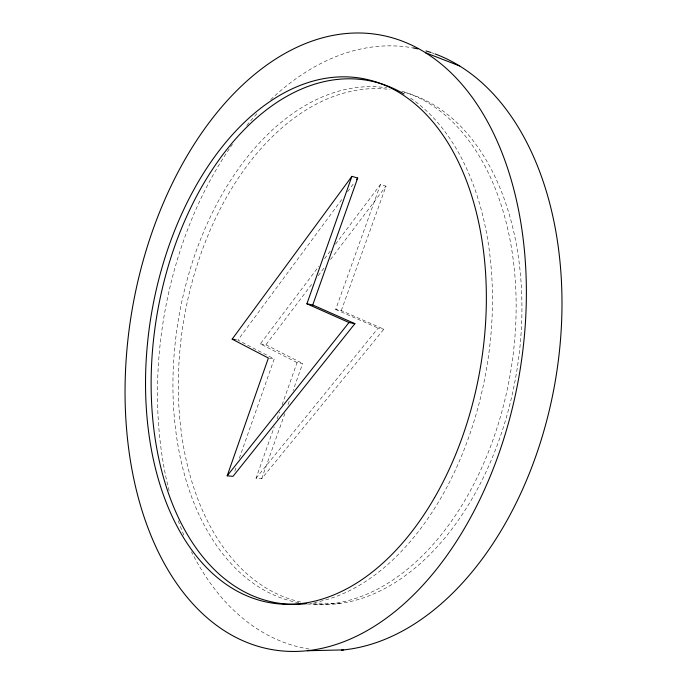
<?xml version="1.0" encoding="UTF-8"?>
<svg xmlns="http://www.w3.org/2000/svg" width="685" height="685" viewBox="0 0 685 685"><rect width="100%" height="100%" fill="white"/><g stroke="black" fill="none" stroke-linecap="round" stroke-linejoin="round"><path stroke-width="0.51" stroke-dasharray="3.42 2.57" d="M234.792 471.306L236.548 466.297M239.365 458.265L274.205 358.966L237.883 340.12L342.483 198.599M341.301 310.605L386.023 186.149L380.44 184.548L335.676 309.492L341.301 310.605L383.874 329.194L261.67 478.721L256.019 478.25L274.223 426.969M277.082 418.92L279.583 411.882M282.083 404.844L297.067 362.605L302.684 363.504L293.06 390.553M261.67 478.721L284.849 413.594M288.06 404.578L289.849 399.569M347.552 191.74L354.522 182.304M297.067 362.605L260.377 343.879L318.808 266.345M324.587 258.673L330.358 251.001M335.496 244.185L380.44 184.548M260.377 343.879L265.908 344.803L312.403 283.384M318.217 275.712L324.673 267.184M330.487 259.504L386.023 186.149M256.019 478.25L378.171 328.098L383.874 329.194M312.917 603.125L340.77 603.322M269.359 358.195L274.205 358.966M235.024 339.64L236.924 339.957M335.676 309.492L378.171 328.098M265.908 344.803L302.684 363.504M432.047 52.856A305.031 198.282 -80.1 0 1 434.059 53.567M309.115 649.046A305.031 198.282 -80.1 0 1 191.492 551.793M183.828 535.122A305.031 198.282 -80.1 0 1 177.74 519.35M169.109 490.803A305.031 198.282 -80.1 0 1 229.937 147.917M230.554 147.018A305.031 198.282 -80.1 0 1 232.42 144.338M246.814 125.389A305.031 198.282 -80.1 0 1 257.226 113.376M270.652 99.693A305.031 198.282 -80.1 0 1 411.771 47.685M404.27 92.269A260.231 168.399 -80.1 0 1 515.343 379.259A260.231 168.399 -80.1 0 1 309.825 603.605M300.621 601.987A260.231 168.399 -80.1 0 1 184.205 317.729A260.231 168.399 -80.1 0 1 390.116 89.487M410.64 98.169A265.146 166.96 -80.1 0 1 485.143 376.442A265.146 166.96 -80.1 0 1 314.689 602.466M401.71 91.148A261.199 168.133 -80.1 0 1 509.503 378.197A261.199 168.133 -80.1 0 1 307.094 603.93M298.831 602.757A261.199 168.133 -80.1 0 1 178.622 318.345A261.199 168.133 -80.1 0 1 386.7 87.834"/><path stroke-width="1.03" d="M312.737 304.962L354.907 323.662L233.028 476.323L227.18 475.835L268.383 358.041L232.164 339.161L351.902 176.345L357.698 178.014L312.737 304.962L306.897 303.806L351.902 176.345M356.423 179.727L357.698 178.014M227.18 475.835L348.982 322.532L354.907 323.662M307.334 650.75L343.69 649.902M232.164 339.161L235.024 339.64M425.608 52.779A312.035 196.287 -80.1 0 1 426.592 581.103A312.035 196.287 -80.1 0 1 125.047 393.002A312.035 196.287 -80.1 0 1 425.608 52.779L459.618 65.94M306.897 303.806L348.982 322.532M412.781 47.864A305.031 198.282 -80.1 0 1 417.85 48.875M425.967 50.938A305.031 198.282 -80.1 0 1 431.036 52.514M435.069 53.935A305.031 198.282 -80.1 0 1 556.408 374.241A305.031 198.282 -80.1 0 1 341.498 650.116M306.435 603.682A265.146 166.96 -80.1 0 1 158.535 306.255A265.146 166.96 -80.1 0 1 404.056 94.008M434.632 497.524A266.148 166.643 -80.1 0 0 362.673 78.561A266.148 166.643 -80.1 0 0 150.691 445.678A266.148 166.643 -80.1 0 0 434.632 497.524"/></g></svg>
